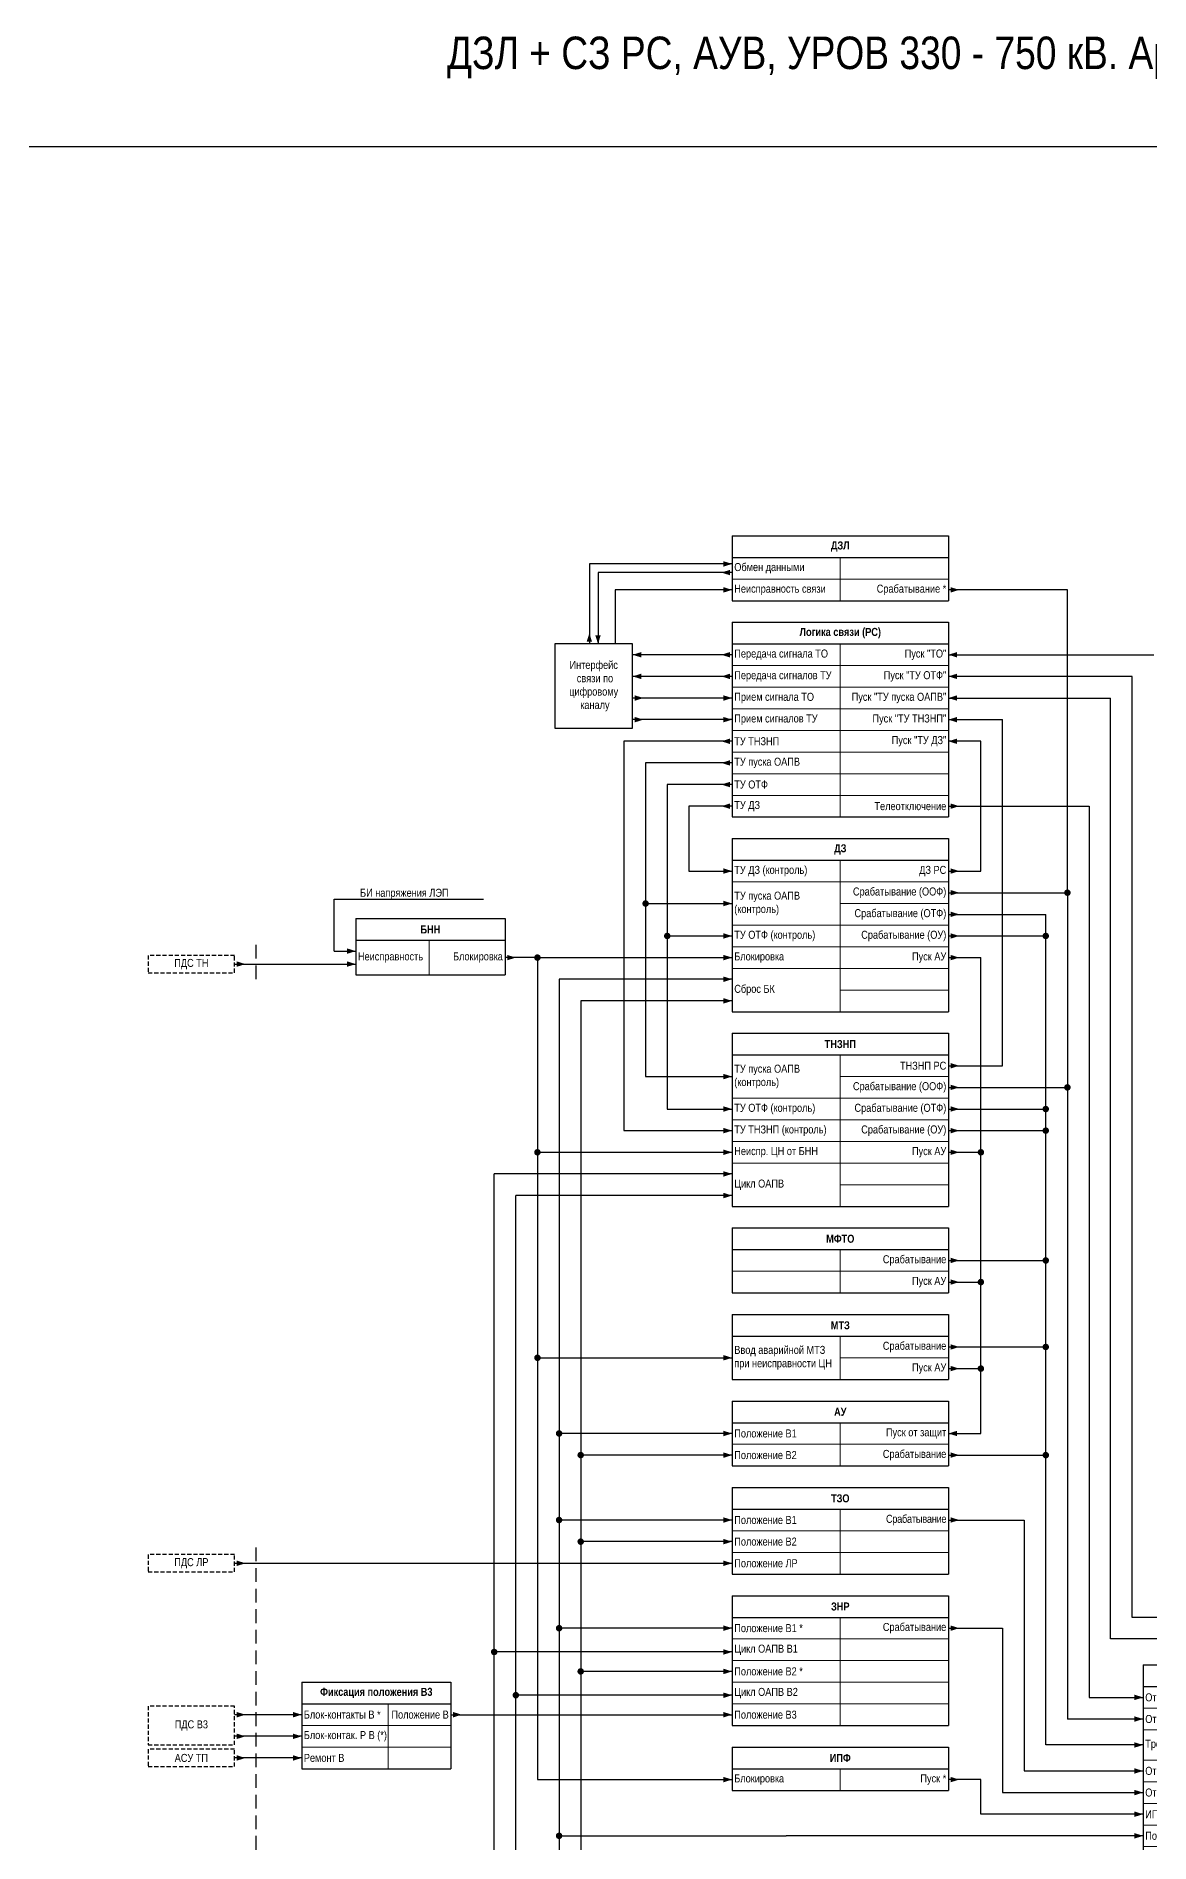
# Model space of a CAD drawing. Header units: millimetres. Extents: x -14593 to 14732, y -17400 to 5232.
# Drawn here: x 3873 to 4388, y -14899 to -14064 of the extents above; entities that cross this region are included whole.
import ezdxf

# ---------------------------------------------------------------- set-up
doc = ezdxf.new("R2010")
doc.units = ezdxf.units.MM
doc.linetypes.add('штриховая2', pattern=[9.525, 6.35, -3.175])
for name, color, linetype, lineweight in [('Основная', 7, 'Continuous', 30), ('Отключение_включение', 1, 'Continuous', 30), ('Цепи внешние', 84, 'Continuous', 30), ('Цепи внутренние', 5, 'Continuous', 30)]:
    doc.layers.add(name, color=color, linetype=linetype, lineweight=lineweight)
doc.styles.add('Narrow', font='ARIALN.TTF')
doc.styles.add('Табл дан', font='ARIALN.TTF')
doc.styles.add('Табл загол', font='ARIALNB.TTF')

# ---------------------------------------------------------------- blocks, each defined once
blk = doc.blocks.new('*T474')
at = {"layer": 'Основная', "color": 0, "linetype": 'ByBlock', "lineweight": -2, "transparency": 16777216}
for p, q in [((0, 0), (100, 0)), ((0, 0), (0, -10)), ((100, 0), (100, -10))]:
    blk.add_line(p, q, dxfattribs=at)
at = {"layer": 'Основная', "color": 0, "linetype": 'ByBlock', "lineweight": 30, "transparency": 16777216}
for p, q in [((0, -10), (100, -10)), ((0, -10), (0, -148)), ((100, -10), (100, -148)), ((0, -148), (100, -148))]:
    blk.add_line(p, q, dxfattribs=at)
at = {"layer": 'Основная', "color": 0, "linetype": 'ByBlock', "lineweight": 18, "transparency": 16777216}
for p, q in [((50, -10), (50, -148)), ((0, -20), (100, -20)), ((0, -30), (100, -30)), ((0, -44), (100, -44)), ((0, -54), (100, -54)), ((0, -64), (100, -64)), ((0, -74), (100, -74)), ((0, -84), (100, -84)), ((0, -94), (100, -94)), ((0, -104), (100, -104)), ((0, -114), (100, -114)), ((0, -124), (100, -124)), ((0, -134), (100, -134))]:
    blk.add_line(p, q, dxfattribs=at)
at = {"layer": 'Основная', "color": 0, "transparency": 16777216, "char_height": 3.7}
for s, insert, width, attachment_point, style in [('{\\C256;Логика отключения}', (50, -5), 97, 5, 'Табл загол'), ('Отключение от ТО', (1, -15), 48, 4, 'Табл дан'), ('Пуск "ТУ пуска ОАПВ"', (99, -15), 48, 6, 'Табл дан'), ('{\\C256;Отключение от БЗ}', (1, -25), 48, 4, 'Табл дан'), ('Пуск "ТУ ОТФ"', (99, -25), 48, 6, 'Табл дан'), ('Трехфазное отключение', (1, -37), 48, 4, 'Табл дан'), ('Пуск "ТО"', (99, -37), 48, 6, 'Табл дан'), ('Отключение от ТЗО', (1, -49), 48, 4, 'Табл дан'), ('Отключение от ЗНР', (1, -59), 48, 4, 'Табл дан'), ('ИПФ *', (1, -69), 48, 4, 'Табл дан'), ('\\A1;Положение В1 *', (1, -79), 48, 4, 'Табл дан'), ('\\A1;Цикл ОАПВ В1', (1, -89), 48, 4, 'Табл дан'), ('Готовность ОАПВ{\\C256; В}1', (1, -99), 48, 4, 'Табл дан'), ('\\A1;Положение В2 *', (1, -109), 48, 4, 'Табл дан'), ('Отключение *', (99, -109), 48, 6, 'Табл дан'), ('\\A1;Цикл ОАПВ В2', (1, -119), 48, 4, 'Табл дан'), ('Пуск УТАПВ', (99, -119), 48, 6, 'Табл дан'), ('Готовность ОАПВ{\\C256; В}2', (1, -129), 48, 4, 'Табл дан'), ('Запрет АПВ', (99, -129), 48, 6, 'Табл дан'), ('Отключение от УРОВ, ЗНР', (1, -141), 48, 4, 'Табл дан')]:
    blk.add_mtext(s, dxfattribs=dict(at, insert=insert, width=width, attachment_point=attachment_point, style=style))
blk = doc.blocks.new('*T475')
at = {"layer": 'Основная', "color": 0, "linetype": 'ByBlock', "lineweight": -2, "transparency": 16777216}
for p, q in [((0, 0), (100, 0)), ((0, 0), (0, -10)), ((100, 0), (100, -10))]:
    blk.add_line(p, q, dxfattribs=at)
at = {"layer": 'Основная', "color": 0, "linetype": 'ByBlock', "lineweight": 30, "transparency": 16777216}
for p, q in [((0, -10), (100, -10)), ((0, -10), (0, -60)), ((100, -10), (100, -60)), ((0, -60), (100, -60))]:
    blk.add_line(p, q, dxfattribs=at)
at = {"layer": 'Основная', "color": 0, "linetype": 'ByBlock', "lineweight": 18, "transparency": 16777216}
for p, q in [((50, -10), (50, -60)), ((0, -20), (100, -20)), ((0, -30), (100, -30)), ((0, -40), (100, -40)), ((0, -50), (100, -50))]:
    blk.add_line(p, q, dxfattribs=at)
at = {"layer": 'Основная', "color": 0, "transparency": 16777216, "char_height": 3.7}
for s, insert, width, attachment_point, style in [('{\\C256;ЗНР}', (50, -5), 97, 5, 'Табл загол'), ('\\A1;Положение В1 *', (1, -15), 48, 4, 'Табл дан'), ('Срабатывание', (99, -15), 48, 6, 'Табл дан'), ('{\\C256;Цикл ОАПВ В1}', (1, -25), 48, 4, 'Табл дан'), ('\\A1;Положение В2 *', (1, -35), 48, 4, 'Табл дан'), ('{\\C256;Цикл ОАПВ }В2', (1, -45), 48, 4, 'Табл дан'), ('\\A1;Положение В3', (1, -55), 48, 4, 'Табл дан')]:
    blk.add_mtext(s, dxfattribs=dict(at, insert=insert, width=width, attachment_point=attachment_point, style=style))
blk = doc.blocks.new('*T476')
at = {"layer": 'Основная', "color": 0, "linetype": 'ByBlock', "lineweight": -2, "transparency": 16777216}
for p, q in [((0, 0), (100, 0)), ((0, 0), (0, -10)), ((100, 0), (100, -10))]:
    blk.add_line(p, q, dxfattribs=at)
at = {"layer": 'Основная', "color": 0, "linetype": 'ByBlock', "lineweight": 30, "transparency": 16777216}
for p, q in [((0, -10), (100, -10)), ((0, -10), (0, -20)), ((100, -10), (100, -20)), ((0, -20), (100, -20))]:
    blk.add_line(p, q, dxfattribs=at)
at = {"layer": 'Основная', "color": 0, "linetype": 'ByBlock', "lineweight": 18, "transparency": 16777216}
blk.add_line((50, -10), (50, -20), dxfattribs=at)
at = {"layer": 'Основная', "color": 0, "transparency": 16777216, "char_height": 3.7}
for s, insert, width, attachment_point, style in [('ИПФ', (50, -5), 97, 5, 'Табл загол'), ('Блокировка', (1, -15), 48, 4, 'Табл дан'), ('Пуск *', (99, -15), 48, 6, 'Табл дан')]:
    blk.add_mtext(s, dxfattribs=dict(at, insert=insert, width=width, attachment_point=attachment_point, style=style))
blk = doc.blocks.new('Point')
at = {"layer": 'Основная', "color": 0, "const_width": 1.5}
blk.add_lwpolyline([(-0.75, 0, 1), (0.75, 0, 1)], format="xyb", close=True, dxfattribs=at)
blk = doc.blocks.new('*T477')
at = {"layer": 'Основная', "color": 0, "linetype": 'ByBlock', "lineweight": -2, "transparency": 16777216}
for p, q in [((0, 0), (100, 0)), ((0, 0), (0, -10)), ((100, 0), (100, -10))]:
    blk.add_line(p, q, dxfattribs=at)
at = {"layer": 'Основная', "color": 0, "linetype": 'ByBlock', "lineweight": 30, "transparency": 16777216}
for p, q in [((0, -10), (100, -10)), ((0, -10), (0, -90)), ((100, -10), (100, -90)), ((0, -90), (100, -90))]:
    blk.add_line(p, q, dxfattribs=at)
at = {"layer": 'Основная', "color": 0, "linetype": 'ByBlock', "lineweight": 18, "transparency": 16777216}
for p, q in [((50, -10), (50, -90)), ((0, -20), (100, -20)), ((0, -30), (100, -30)), ((0, -40), (100, -40)), ((0, -50), (100, -50)), ((0, -60), (100, -60)), ((0, -70), (100, -70)), ((0, -80), (100, -80))]:
    blk.add_line(p, q, dxfattribs=at)
at = {"layer": 'Основная', "color": 0, "transparency": 16777216, "char_height": 3.7}
for s, insert, width, attachment_point, style in [('Логика связи (РС)', (50, -5), 97, 5, 'Табл загол'), ('Передача сигнала ТО ', (1, -15), 48, 4, 'Табл дан'), ('Пуск "ТО"', (99, -15), 48, 6, 'Табл дан'), ('Передача сигналов ТУ', (1, -25), 48, 4, 'Табл дан'), ('Пуск "ТУ ОТФ"', (99, -25), 48, 6, 'Табл дан'), ('Прием сигнала ТО ', (1, -35), 48, 4, 'Табл дан'), ('Пуск "ТУ пуска ОАПВ"', (99, -35), 48, 6, 'Табл дан'), ('Прием сигналов ТУ', (1, -45), 48, 4, 'Табл дан'), ('Пуск "ТУ ТНЗНП" ', (99, -45), 48, 6, 'Табл дан'), ('ТУ ТНЗНП', (1, -55), 48, 4, 'Табл дан'), ('Пуск "ТУ ДЗ"', (99, -55), 48, 6, 'Табл дан'), ('ТУ пуска ОАПВ', (1, -65), 48, 4, 'Табл дан'), ('ТУ ОТФ', (1, -75), 48, 4, 'Табл дан'), ('ТУ ДЗ', (1, -85), 48, 4, 'Табл дан'), ('Телеотключение', (99, -85), 48, 6, 'Табл дан')]:
    blk.add_mtext(s, dxfattribs=dict(at, insert=insert, width=width, attachment_point=attachment_point, style=style))
blk = doc.blocks.new('*T478')
at = {"layer": 'Основная', "color": 0, "linetype": 'ByBlock', "lineweight": -2, "transparency": 16777216}
for p, q in [((0, 0), (100, 0)), ((0, 0), (0, -10)), ((100, 0), (100, -10))]:
    blk.add_line(p, q, dxfattribs=at)
at = {"layer": 'Основная', "color": 0, "linetype": 'ByBlock', "lineweight": 30, "transparency": 16777216}
for p, q in [((0, -10), (100, -10)), ((0, -10), (0, -40)), ((100, -10), (100, -40)), ((0, -40), (100, -40))]:
    blk.add_line(p, q, dxfattribs=at)
at = {"layer": 'Основная', "color": 0, "linetype": 'ByBlock', "lineweight": 18, "transparency": 16777216}
for p, q in [((50, -10), (50, -40)), ((0, -20), (100, -20)), ((0, -30), (100, -30))]:
    blk.add_line(p, q, dxfattribs=at)
at = {"layer": 'Основная', "color": 0, "transparency": 16777216, "char_height": 3.7}
for s, insert, width, attachment_point, style in [('{\\C256;ТЗО}', (50, -5), 97, 5, 'Табл загол'), ('Положение В1', (1, -15), 48, 4, 'Табл дан'), ('{\\T0.95;Срабатывание   }', (99, -15), 48, 6, 'Табл дан'), ('Положение В2', (1, -25), 48, 4, 'Табл дан'), ('Положение ЛР', (1, -35), 48, 4, 'Табл дан')]:
    blk.add_mtext(s, dxfattribs=dict(at, insert=insert, width=width, attachment_point=attachment_point, style=style))
blk = doc.blocks.new('*T472')
at = {"layer": 'Основная', "color": 0, "linetype": 'ByBlock', "lineweight": -2, "transparency": 16777216}
for p, q in [((0, 0), (69, 0)), ((0, 0), (0, -10)), ((69, 0), (69, -10))]:
    blk.add_line(p, q, dxfattribs=at)
at = {"layer": 'Основная', "color": 0, "linetype": 'ByBlock', "lineweight": 30, "transparency": 16777216}
for p, q in [((0, -10), (69, -10)), ((0, -10), (0, -26)), ((69, -10), (69, -26)), ((0, -26), (69, -26))]:
    blk.add_line(p, q, dxfattribs=at)
at = {"layer": 'Основная', "color": 0, "linetype": 'ByBlock', "lineweight": 18, "transparency": 16777216}
blk.add_line((34, -10), (34, -26), dxfattribs=at)
at = {"layer": 'Основная', "color": 0, "transparency": 16777216, "char_height": 3.7}
for s, insert, width, attachment_point, style in [('{\\C256;БНН}', (34.5, -5), 66, 5, 'Табл загол'), ('Неисправность', (1, -18), 32, 4, 'Табл дан'), ('Блокировка', (68, -18), 33, 6, 'Табл дан')]:
    blk.add_mtext(s, dxfattribs=dict(at, insert=insert, width=width, attachment_point=attachment_point, style=style))
blk = doc.blocks.new('*T473')
at = {"layer": 'Основная', "color": 0, "linetype": 'ByBlock', "lineweight": -2, "transparency": 16777216}
for p, q in [((0, 0), (69, 0)), ((0, 0), (0, -10)), ((69, 0), (69, -10))]:
    blk.add_line(p, q, dxfattribs=at)
at = {"layer": 'Основная', "color": 0, "linetype": 'ByBlock', "lineweight": 30, "transparency": 16777216}
for p, q in [((0, -10), (69, -10)), ((0, -10), (0, -40)), ((69, -10), (69, -40)), ((0, -40), (69, -40))]:
    blk.add_line(p, q, dxfattribs=at)
at = {"layer": 'Основная', "color": 0, "linetype": 'ByBlock', "lineweight": 18, "transparency": 16777216}
for p, q in [((40, -10), (40, -40)), ((0, -20), (69, -20)), ((0, -30), (69, -30))]:
    blk.add_line(p, q, dxfattribs=at)
at = {"layer": 'Основная', "color": 0, "transparency": 16777216, "char_height": 3.7}
for s, insert, width, attachment_point, style in [('Фиксация положения В3', (34.5, -5), 66, 5, 'Табл загол'), ('Блок-контакты В *', (1, -15), 38, 4, 'Табл дан'), ('\\A1;Положение В', (68, -15), 27, 6, 'Табл дан'), ('Блок-контак. Р В (*)', (1, -25), 38, 4, 'Табл дан'), ('Ремонт В', (1, -35), 38, 4, 'Табл дан')]:
    blk.add_mtext(s, dxfattribs=dict(at, insert=insert, width=width, attachment_point=attachment_point, style=style))
blk = doc.blocks.new('*T467')
at = {"layer": 'Основная', "color": 0, "linetype": 'ByBlock', "lineweight": -2, "transparency": 16777216}
for p, q in [((0, 0), (100, 0)), ((0, 0), (0, -10)), ((100, 0), (100, -10))]:
    blk.add_line(p, q, dxfattribs=at)
at = {"layer": 'Основная', "color": 0, "linetype": 'ByBlock', "lineweight": 30, "transparency": 16777216}
for p, q in [((0, -10), (100, -10)), ((0, -10), (0, -80)), ((100, -10), (100, -80)), ((0, -80), (100, -80))]:
    blk.add_line(p, q, dxfattribs=at)
at = {"layer": 'Основная', "color": 0, "linetype": 'ByBlock', "lineweight": 18, "transparency": 16777216}
for p, q in [((50, -10), (50, -80)), ((50, -20), (100, -20)), ((0, -30), (100, -30)), ((0, -40), (100, -40)), ((0, -50), (100, -50)), ((0, -60), (100, -60)), ((50, -70), (100, -70))]:
    blk.add_line(p, q, dxfattribs=at)
at = {"layer": 'Основная', "color": 0, "transparency": 16777216, "char_height": 3.7}
for s, insert, width, attachment_point, style in [('{\\C256;ТНЗНП}', (50, -5), 97, 5, 'Табл загол'), ('ТУ пуска ОАПВ (контроль)', (1, -20), 48, 4, 'Табл дан'), ('ТНЗНП РС', (99, -15), 48, 6, 'Табл дан'), ('Срабатывание (ООФ)', (99, -25), 48, 6, 'Табл дан'), ('ТУ ОТФ (контроль)', (1, -35), 48, 4, 'Табл дан'), ('Срабатывание (ОТФ)', (99, -35), 48, 6, 'Табл дан'), ('ТУ ТНЗНП (контроль)', (1, -45), 48, 4, 'Табл дан'), ('Срабатывание (ОУ)', (99, -45), 48, 6, 'Табл дан'), ('{\\C256;Неиспр. ЦН от БНН}', (1, -55), 48, 4, 'Табл дан'), ('Пуск АУ', (99, -55), 48, 6, 'Табл дан'), ('Цикл ОАПВ', (1, -70), 48, 4, 'Табл дан')]:
    blk.add_mtext(s, dxfattribs=dict(at, insert=insert, width=width, attachment_point=attachment_point, style=style))
blk = doc.blocks.new('*T468')
at = {"layer": 'Основная', "color": 0, "linetype": 'ByBlock', "lineweight": -2, "transparency": 16777216}
for p, q in [((0, 0), (100, 0)), ((0, 0), (0, -10)), ((100, 0), (100, -10))]:
    blk.add_line(p, q, dxfattribs=at)
at = {"layer": 'Основная', "color": 0, "linetype": 'ByBlock', "lineweight": 30, "transparency": 16777216}
for p, q in [((0, -10), (100, -10)), ((0, -10), (0, -30)), ((100, -10), (100, -30)), ((0, -30), (100, -30))]:
    blk.add_line(p, q, dxfattribs=at)
at = {"layer": 'Основная', "color": 0, "linetype": 'ByBlock', "lineweight": 18, "transparency": 16777216}
for p, q in [((50, -10), (50, -30)), ((0, -20), (100, -20))]:
    blk.add_line(p, q, dxfattribs=at)
at = {"layer": 'Основная', "color": 0, "transparency": 16777216, "char_height": 3.7}
for s, insert, width, attachment_point, style in [('{\\C256;МФТО}', (50, -5), 97, 5, 'Табл загол'), ('Срабатывание ', (99, -15), 48, 6, 'Табл дан'), ('Пуск АУ', (99, -25), 48, 6, 'Табл дан')]:
    blk.add_mtext(s, dxfattribs=dict(at, insert=insert, width=width, attachment_point=attachment_point, style=style))
blk = doc.blocks.new('*T469')
at = {"layer": 'Основная', "color": 0, "linetype": 'ByBlock', "lineweight": -2, "transparency": 16777216}
for p, q in [((0, 0), (100, 0)), ((0, 0), (0, -10)), ((100, 0), (100, -10))]:
    blk.add_line(p, q, dxfattribs=at)
at = {"layer": 'Основная', "color": 0, "linetype": 'ByBlock', "lineweight": 30, "transparency": 16777216}
for p, q in [((0, -10), (100, -10)), ((0, -10), (0, -30)), ((100, -10), (100, -30)), ((0, -30), (100, -30))]:
    blk.add_line(p, q, dxfattribs=at)
at = {"layer": 'Основная', "color": 0, "linetype": 'ByBlock', "lineweight": 18, "transparency": 16777216}
for p, q in [((50, -10), (50, -30)), ((50, -20), (100, -20))]:
    blk.add_line(p, q, dxfattribs=at)
at = {"layer": 'Основная', "color": 0, "transparency": 16777216, "char_height": 3.7}
for s, insert, width, attachment_point, style in [('{\\C256;МТЗ}', (50, -5), 97, 5, 'Табл загол'), ('Ввод аварийной МТЗ при неисправности ЦН', (1, -20), 48, 4, 'Табл дан'), ('Срабатывание', (99, -15), 48, 6, 'Табл дан'), ('Пуск АУ', (99, -25), 48, 6, 'Табл дан')]:
    blk.add_mtext(s, dxfattribs=dict(at, insert=insert, width=width, attachment_point=attachment_point, style=style))
blk = doc.blocks.new('*T470')
at = {"layer": 'Основная', "color": 0, "linetype": 'ByBlock', "lineweight": -2, "transparency": 16777216}
for p, q in [((0, 0), (100, 0)), ((0, 0), (0, -10)), ((100, 0), (100, -10))]:
    blk.add_line(p, q, dxfattribs=at)
at = {"layer": 'Основная', "color": 0, "linetype": 'ByBlock', "lineweight": 30, "transparency": 16777216}
for p, q in [((0, -10), (100, -10)), ((0, -10), (0, -30)), ((100, -10), (100, -30)), ((0, -30), (100, -30))]:
    blk.add_line(p, q, dxfattribs=at)
at = {"layer": 'Основная', "color": 0, "linetype": 'ByBlock', "lineweight": 18, "transparency": 16777216}
for p, q in [((50, -10), (50, -30)), ((0, -20), (100, -20))]:
    blk.add_line(p, q, dxfattribs=at)
at = {"layer": 'Основная', "color": 0, "transparency": 16777216, "char_height": 3.7}
for s, insert, width, attachment_point, style in [('{\\C256;АУ}', (50, -5), 97, 5, 'Табл загол'), ('Положение В1', (1, -15), 48, 4, 'Табл дан'), ('Пуск от защит', (99, -15), 48, 6, 'Табл дан'), ('Положение В2', (1, -25), 48, 4, 'Табл дан'), ('Срабатывание', (99, -25), 48, 6, 'Табл дан')]:
    blk.add_mtext(s, dxfattribs=dict(at, insert=insert, width=width, attachment_point=attachment_point, style=style))
blk = doc.blocks.new('*T471')
at = {"layer": 'Основная', "color": 0, "linetype": 'ByBlock', "lineweight": -2, "transparency": 16777216}
for p, q in [((0, 0), (100, 0)), ((0, 0), (0, -10)), ((100, 0), (100, -10))]:
    blk.add_line(p, q, dxfattribs=at)
at = {"layer": 'Основная', "color": 0, "linetype": 'ByBlock', "lineweight": 30, "transparency": 16777216}
for p, q in [((0, -10), (100, -10)), ((0, -10), (0, -80)), ((100, -10), (100, -80)), ((0, -80), (100, -80))]:
    blk.add_line(p, q, dxfattribs=at)
at = {"layer": 'Основная', "color": 0, "linetype": 'ByBlock', "lineweight": 18, "transparency": 16777216}
for p, q in [((50, -10), (50, -80)), ((0, -20), (100, -20)), ((50, -30), (100, -30)), ((0, -40), (100, -40)), ((0, -50), (100, -50)), ((0, -60), (100, -60)), ((50, -70), (100, -70))]:
    blk.add_line(p, q, dxfattribs=at)
at = {"layer": 'Основная', "color": 0, "transparency": 16777216, "char_height": 3.7}
for s, insert, width, attachment_point, style in [('{\\C256;ДЗ}', (50, -5), 97, 5, 'Табл загол'), ('ТУ ДЗ (контроль)', (1, -15), 48, 4, 'Табл дан'), ('ДЗ РС', (99, -15), 48, 6, 'Табл дан'), ('ТУ пуска ОАПВ (контроль)', (1, -30), 48, 4, 'Табл дан'), ('Срабатывание (ООФ)', (99, -25), 48, 6, 'Табл дан'), ('Срабатывание (ОТФ)', (99, -35), 48, 6, 'Табл дан'), ('ТУ ОТФ (контроль)', (1, -45), 48, 4, 'Табл дан'), ('Срабатывание (ОУ)', (99, -45), 48, 6, 'Табл дан'), ('{\\C256;Блокировка}', (1, -55), 48, 4, 'Табл дан'), ('Пуск АУ', (99, -55), 48, 6, 'Табл дан'), ('Сброс БК', (1, -70), 48, 4, 'Табл дан')]:
    blk.add_mtext(s, dxfattribs=dict(at, insert=insert, width=width, attachment_point=attachment_point, style=style))
blk = doc.blocks.new('*T484')
at = {"layer": 'Основная', "color": 0, "linetype": 'ByBlock', "lineweight": -2, "transparency": 16777216}
for p, q in [((0, 0), (100, 0)), ((0, 0), (0, -10)), ((100, 0), (100, -10))]:
    blk.add_line(p, q, dxfattribs=at)
at = {"layer": 'Основная', "color": 0, "linetype": 'ByBlock', "lineweight": 30, "transparency": 16777216}
for p, q in [((0, -10), (100, -10)), ((0, -10), (0, -30)), ((100, -10), (100, -30)), ((0, -30), (100, -30))]:
    blk.add_line(p, q, dxfattribs=at)
at = {"layer": 'Основная', "color": 0, "linetype": 'ByBlock', "lineweight": 18, "transparency": 16777216}
for p, q in [((50, -10), (50, -30)), ((0, -20), (100, -20))]:
    blk.add_line(p, q, dxfattribs=at)
at = {"layer": 'Основная', "color": 0, "transparency": 16777216, "char_height": 3.7}
for s, insert, width, attachment_point, style in [('ДЗЛ', (50, -5), 97, 5, 'Табл загол'), ('{\\C256;Обмен данными}', (1, -15), 48, 4, 'Табл дан'), ('{\\C256;Неисправность связи}', (1, -25), 48, 4, 'Табл дан'), ('Срабатывание * ', (99, -25), 48, 6, 'Табл дан')]:
    blk.add_mtext(s, dxfattribs=dict(at, insert=insert, width=width, attachment_point=attachment_point, style=style))

msp = doc.modelspace()

# ---------------------------------------------------------------- linework, layer by layer
at = {"layer": 'Основная', "ltscale": 0.3}
msp.add_lwpolyline([(4149, -14345), (4113, -14345), (4113, -14384), (4149, -14384)], close=True, dxfattribs=at)
at = {"layer": 'Отключение_включение'}
msp.add_lwpolyline([(3828, -14115), (4747, -14115), (4747, -15405), (3828, -15405)], close=True, dxfattribs=at)
at = {"layer": 'Отключение_включение', "ltscale": 0.3}
for points in [[(4300, -14320, 0, 2.5, 0), (4296, -14320, 0, 0, 0)], [(4149, -14350, 0, 2.5, 0), (4153, -14350, 0, 0, 0)], [(4190, -14350, 0, 2.5, 0), (4194, -14350, 0, 0, 0)], [(4295, -14350, 0, 2.5, 0), (4299, -14350, 0, 0, 0)], [(4154, -14370, 0, 2.5, 0), (4150, -14370, 0, 0, 0)], [(4195, -14370, 0, 2.5, 0), (4191, -14370, 0, 0, 0)], [(4300, -14420, 0, 2.5, 0), (4296, -14420, 0, 0, 0)], [(4300, -14460, 0, 2.5, 0), (4296, -14460, 0, 0, 0)], [(4300, -14470, 0, 2.5, 0), (4296, -14470, 0, 0, 0)], [(4300, -14480, 0, 2.5, 0), (4296, -14480, 0, 0, 0)], [(4300, -14550, 0, 2.5, 0), (4296, -14550, 0, 0, 0)], [(4300, -14560, 0, 2.5, 0), (4296, -14560, 0, 0, 0)], [(4300, -14570, 0, 2.5, 0), (4296, -14570, 0, 0, 0)], [(4300, -14630, 0, 2.5, 0), (4296, -14630, 0, 0, 0)], [(4300, -14670, 0, 2.5, 0), (4296, -14670, 0, 0, 0)], [(4300, -14720, 0, 2.5, 0), (4296, -14720, 0, 0, 0)], [(4300, -14750, 0, 2.5, 0), (4296, -14750, 0, 0, 0)], [(4300, -14800, 0, 2.5, 0), (4296, -14800, 0, 0, 0)], [(4385, -14832, 0, 2.5, 0), (4381, -14832, 0, 0, 0)], [(4385, -14842, 0, 2.5, 0), (4381, -14842, 0, 0, 0)], [(4385, -14854, 0, 2.5, 0), (4381, -14854, 0, 0, 0)], [(4385, -14866, 0, 2.5, 0), (4381, -14866, 0, 0, 0)], [(4385, -14876, 0, 2.5, 0), (4381, -14876, 0, 0, 0)]]:
    msp.add_lwpolyline(points, format="xyseb", dxfattribs=at)
for points in [[(4350, -14320), (4295, -14320)], [(4195, -14350), (4149, -14350)], [(4295, -14350), (4390, -14350)], [(4195, -14370), (4149, -14370)], [(4295, -14420), (4360, -14420)], [(4360, -14420), (4360, -14832)], [(4350, -14460), (4350, -14842)], [(4340, -14854), (4340, -14470)], [(4295, -14550), (4350, -14550)], [(4295, -14560), (4340, -14560), (4340, -14560)], [(4295, -14630), (4340, -14630)], [(4295, -14670), (4340, -14670)], [(4295, -14720), (4340, -14720)], [(4295, -14750), (4330, -14750)], [(4295, -14800), (4320, -14800)], [(4360, -14832), (4385, -14832)], [(4385, -14842), (4350, -14842)], [(4385, -14854), (4340, -14854)]]:
    msp.add_lwpolyline(points, dxfattribs=at)
at = {"layer": 'Отключение_включение'}
for points in [[(4350, -14460), (4350, -14320)], [(4295, -14460), (4350, -14460)], [(4295, -14470), (4340, -14470)], [(4295, -14480), (4340, -14480)], [(4295, -14570), (4340, -14570)], [(4330, -14750), (4330, -14866)], [(4320, -14800), (4320, -14876)], [(4330, -14866), (4385, -14866)], [(4320, -14876), (4385, -14876)]]:
    msp.add_lwpolyline(points, dxfattribs=at)
at = {"layer": 'Цепи внешние', "linetype": 'штриховая2', "ltscale": 0.3}
for points in [[(3965, -14489), (3925, -14489), (3925, -14497), (3965, -14497)], [(3965, -14766), (3925, -14766), (3925, -14774), (3965, -14774)], [(3965, -14836), (3925, -14836), (3925, -14854), (3965, -14854)], [(3965, -14856), (3925, -14856), (3925, -14864), (3965, -14864)]]:
    msp.add_lwpolyline(points, close=True, dxfattribs=at)
at = {"layer": 'Цепи внешние', "ltscale": 0.3}
for points in [[(3970, -14493, 0, 2.5, 0), (3966, -14493, 0, 0, 0)], [(4021, -14493, 0, 2.5, 0), (4017, -14493, 0, 0, 0)], [(3970, -14770, 0, 2.5, 0), (3966, -14770, 0, 0, 0)], [(4195, -14770, 0, 2.5, 0), (4191, -14770, 0, 0, 0)], [(3970, -14840, 0, 2.5, 0), (3966, -14840, 0, 0, 0)], [(3996, -14840, 0, 2.5, 0), (3992, -14840, 0, 0, 0)], [(3970, -14850, 0, 2.5, 0), (3966, -14850, 0, 0, 0)], [(3996, -14850, 0, 2.5, 0), (3992, -14850, 0, 0, 0)], [(3970, -14860, 0, 2.5, 0), (3966, -14860, 0, 0, 0)], [(3996, -14860, 0, 2.5, 0), (3992, -14860, 0, 0, 0)]]:
    msp.add_lwpolyline(points, format="xyseb", dxfattribs=at)
at = {"layer": 'Цепи внешние'}
for points in [[(3965, -14493), (4021, -14493)], [(3965, -14770), (4195, -14770)], [(3996, -14840), (3965, -14840)], [(3996, -14850), (3965, -14850)], [(3996, -14860), (3965, -14860)]]:
    msp.add_lwpolyline(points, dxfattribs=at)
at = {"layer": 'Цепи внутренние', "ltscale": 0.3}
for points in [[(4195, -14308, 0, 2.5, 0), (4191, -14308, 0, 0, 0)], [(4190, -14312, 0, 2.5, 0), (4194, -14312, 0, 0, 0)], [(4195, -14320, 0, 2.5, 0), (4191, -14320, 0, 0, 0)], [(4129, -14340, 0, 2.5, 0), (4129, -14344, 0, 0, 0)], [(4133, -14345, 0, 2.5, 0), (4133, -14341, 0, 0, 0)], [(4149, -14360, 0, 2.5, 0), (4153, -14360, 0, 0, 0)], [(4190, -14360, 0, 2.5, 0), (4194, -14360, 0, 0, 0)], [(4295, -14360, 0, 2.5, 0), (4299, -14360, 0, 0, 0)], [(4295, -14370, 0, 2.5, 0), (4299, -14370, 0, 0, 0)], [(4154, -14380, 0, 2.5, 0), (4150, -14380, 0, 0, 0)], [(4195, -14380, 0, 2.5, 0), (4191, -14380, 0, 0, 0)], [(4295, -14380, 0, 2.5, 0), (4299, -14380, 0, 0, 0)], [(4190, -14390, 0, 2.5, 0), (4194, -14390, 0, 0, 0)], [(4295, -14390, 0, 2.5, 0), (4299, -14390, 0, 0, 0)], [(4190, -14400, 0, 2.5, 0), (4194, -14400, 0, 0, 0)], [(4190, -14410, 0, 2.5, 0), (4194, -14410, 0, 0, 0)], [(4190, -14420, 0, 2.5, 0), (4194, -14420, 0, 0, 0)], [(4195, -14450, 0, 2.5, 0), (4191, -14450, 0, 0, 0)], [(4300, -14450, 0, 2.5, 0), (4296, -14450, 0, 0, 0)], [(4195, -14465, 0, 2.5, 0), (4191, -14465, 0, 0, 0)], [(4195, -14480, 0, 2.5, 0), (4191, -14480, 0, 0, 0)], [(4021, -14487, 0, 2.5, 0), (4017, -14487, 0, 0, 0)], [(4095, -14490, 0, 2.5, 0), (4091, -14490, 0, 0, 0)], [(4195, -14490, 0, 2.5, 0), (4191, -14490, 0, 0, 0)], [(4300, -14490, 0, 2.5, 0), (4296, -14490, 0, 0, 0)], [(4195, -14500, 0, 2.5, 0), (4191, -14500, 0, 0, 0)], [(4195, -14510, 0, 2.5, 0), (4191, -14510, 0, 0, 0)], [(4300, -14540, 0, 2.5, 0), (4296, -14540, 0, 0, 0)], [(4195, -14545, 0, 2.5, 0), (4191, -14545, 0, 0, 0)], [(4195, -14560, 0, 2.5, 0), (4191, -14560, 0, 0, 0)], [(4195, -14570, 0, 2.5, 0), (4191, -14570, 0, 0, 0)], [(4195, -14580, 0, 2.5, 0), (4191, -14580, 0, 0, 0)], [(4300, -14580, 0, 2.5, 0), (4296, -14580, 0, 0, 0)], [(4195, -14590, 0, 2.5, 0), (4191, -14590, 0, 0, 0)], [(4195, -14600, 0, 2.5, 0), (4191, -14600, 0, 0, 0)], [(4300, -14640, 0, 2.5, 0), (4296, -14640, 0, 0, 0)], [(4195, -14675, 0, 2.5, 0), (4191, -14675, 0, 0, 0)], [(4300, -14680, 0, 2.5, 0), (4296, -14680, 0, 0, 0)], [(4195, -14710, 0, 2.5, 0), (4191, -14710, 0, 0, 0)], [(4295, -14710, 0, 2.5, 0), (4299, -14710, 0, 0, 0)], [(4195, -14720, 0, 2.5, 0), (4191, -14720, 0, 0, 0)], [(4195, -14750, 0, 2.5, 0), (4191, -14750, 0, 0, 0)], [(4195, -14760, 0, 2.5, 0), (4191, -14760, 0, 0, 0)], [(4195, -14800, 0, 2.5, 0), (4191, -14800, 0, 0, 0)], [(4195, -14811, 0, 2.5, 0), (4191, -14811, 0, 0, 0)], [(4195, -14820, 0, 2.5, 0), (4191, -14820, 0, 0, 0)], [(4195, -14831, 0, 2.5, 0), (4191, -14831, 0, 0, 0)], [(4070, -14840, 0, 2.5, 0), (4066, -14840, 0, 0, 0)], [(4195, -14840, 0, 2.5, 0), (4191, -14840, 0, 0, 0)], [(4195, -14870, 0, 2.5, 0), (4191, -14870, 0, 0, 0)], [(4300, -14870, 0, 2.5, 0), (4296, -14870, 0, 0, 0)], [(4385, -14886, 0, 2.5, 0), (4381, -14886, 0, 0, 0)], [(4385, -14896, 0, 2.5, 0), (4381, -14896, 0, 0, 0)]]:
    msp.add_lwpolyline(points, format="xyseb", dxfattribs=at)
for points in [[(4195, -14308), (4129, -14308)], [(4129, -14308), (4129, -14345)], [(4133, -14312), (4133, -14345)], [(4195, -14312), (4133, -14312)], [(4141, -14320), (4141, -14345)], [(4195, -14320), (4141, -14320)], [(4195, -14360), (4149, -14360)], [(4380, -14360), (4295, -14360)], [(4380, -14795), (4380, -14360)], [(4295, -14370), (4370, -14370)], [(4370, -14805), (4370, -14370)], [(4195, -14380), (4149, -14380)], [(4295, -14380), (4320, -14380)], [(4320, -14540), (4320, -14380)], [(4145, -14390), (4145, -14570)], [(4195, -14390), (4145, -14390)], [(4155, -14400), (4155, -14545)], [(4195, -14400), (4155, -14400)], [(4165, -14410), (4165, -14560)], [(4195, -14410), (4165, -14410)], [(4195, -14420), (4175, -14420)], [(4155, -14465), (4195, -14465)], [(4165, -14480), (4195, -14480)], [(4105, -14490), (4090, -14490)], [(4115, -14500), (4115, -15325)], [(4195, -14500), (4115, -14500)], [(4125, -14510), (4125, -15325)], [(4195, -14510), (4125, -14510)], [(4295, -14540), (4320, -14540)], [(4155, -14545), (4195, -14545)], [(4165, -14560), (4195, -14560)], [(4145, -14570), (4195, -14570)], [(4195, -14710), (4115, -14710)], [(4295, -14710), (4310, -14710)], [(4195, -14720), (4125, -14720)], [(4195, -14750), (4115, -14750)], [(4195, -14760), (4125, -14760)], [(4195, -14800), (4115, -14800)], [(4195, -14811), (4085, -14811)], [(4195, -14820), (4125, -14820)], [(4195, -14831), (4095, -14831)], [(4310, -14870), (4295, -14870)], [(4385, -14886), (4310, -14886)], [(4385, -14896), (4220, -14896)]]:
    msp.add_lwpolyline(points, dxfattribs=at)
at = {"layer": 'Цепи внутренние'}
for points in [[(4310, -14390), (4295, -14390)], [(4310, -14450), (4310, -14390)], [(4175, -14420), (4175, -14450)], [(4175, -14450), (4195, -14450)], [(4295, -14450), (4310, -14450)], [(4011, -14463), (4080, -14463)], [(4011, -14487), (4011, -14463)], [(4011, -14487), (4021, -14487)], [(4105, -14490), (4105, -14870)], [(4105, -14490), (4195, -14490)], [(4295, -14490), (4310, -14490)], [(4310, -14710), (4310, -14490)], [(4105, -14580), (4195, -14580)], [(4295, -14580), (4310, -14580)], [(4195, -14590), (4085, -14590)], [(4085, -15325), (4085, -14590)], [(4095, -15325), (4095, -14600)], [(4195, -14600), (4095, -14600)], [(4295, -14640), (4310, -14640)], [(4105, -14675), (4195, -14675)], [(4295, -14680), (4310, -14680)], [(4510, -14795), (4380, -14795)], [(4500, -14805), (4370, -14805)], [(4065, -14840), (4195, -14840)], [(4105, -14870), (4195, -14870)], [(4310, -14886), (4310, -14870)], [(4115, -14896), (4220, -14896)]]:
    msp.add_lwpolyline(points, dxfattribs=at)
at = {"layer": 'Цепи внутренние', "linetype": 'штриховая2'}
for points in [[(3975, -14500), (3975, -14481)], [(3975, -15131), (3975, -14762)]]:
    msp.add_lwpolyline(points, dxfattribs=at)

# ---------------------------------------------------------------- block references
for name, p in [('*T484', (4195, -14295)), ('*T477', (4195, -14335)), ('*T471', (4195, -14435)), ('*T472', (4021, -14472)), ('*T467', (4195, -14525)), ('*T468', (4195, -14615)), ('*T469', (4195, -14655)), ('*T470', (4195, -14695)), ('*T478', (4195, -14735)), ('*T475', (4195, -14785)), ('*T474', (4385, -14817)), ('*T473', (3996, -14824.97)), ('*T476', (4195, -14855))]:
    msp.add_blockref(name, p)
at = {"layer": 'Отключение_включение'}
for p in [(4350, -14460), (4340, -14480), (4350, -14550), (4340, -14560), (4340, -14570), (4340, -14630), (4340, -14670), (4340, -14720)]:
    msp.add_blockref('Point', p, dxfattribs=at)
at = {"layer": 'Цепи внутренние'}
for p in [(4155, -14465), (4165, -14480), (4105, -14490), (4105, -14580), (4310, -14580), (4310, -14640), (4105, -14675), (4310, -14680), (4115, -14710), (4125, -14720), (4115, -14750), (4125, -14760), (4115, -14800), (4085, -14811), (4125, -14820), (4095, -14831), (4115, -14896)]:
    msp.add_blockref('Point', p, dxfattribs=at)

# ---------------------------------------------------------------- texts
at = {"layer": 'Основная', "style": 'Narrow'}
for s, insert, char_height, width, attachment_point in [('ДЗЛ + СЗ РС, АУВ, УРОВ 330 - 750 кВ. Архитектура тип II', (4293.5, -14074), 15, 757, 5), ('Интерфейс\\P связи по цифровому\\P каналу', (4131, -14364.5), 3.7, 36, 5), ('БИ напряжения ЛЭП', (4023, -14463), 3.7, 57, 7), ('ПДС ТН', (3945, -14493), 3.7, 40, 5), ('ПДС ЛР', (3945, -14770), 3.7, 40, 5), ('ПДС В3', (3945, -14845), 3.7, 40, 5), ('АСУ ТП', (3945, -14860), 3.7, 40, 5)]:
    msp.add_mtext(s, dxfattribs=dict(at, insert=insert, char_height=char_height, width=width, attachment_point=attachment_point))

doc.saveas('drawing.dxf')
